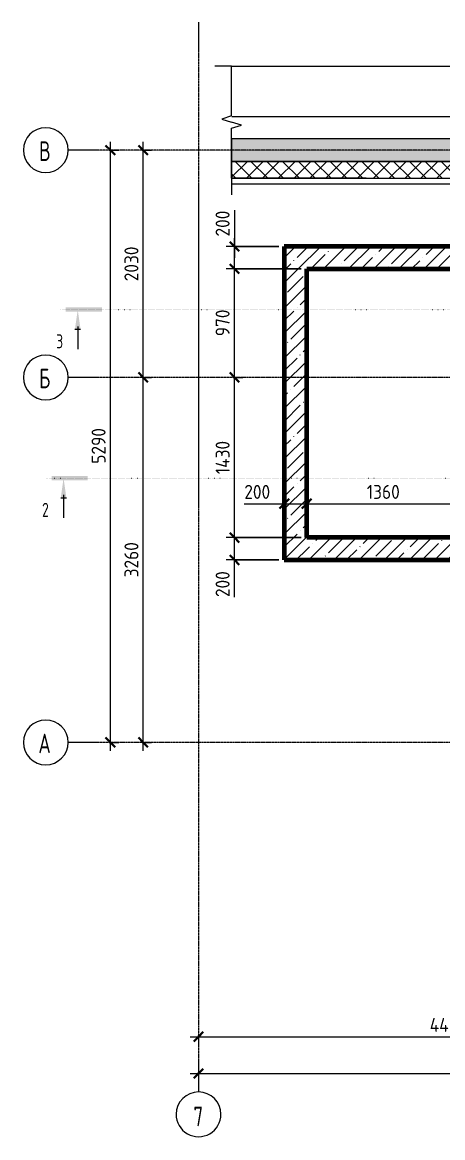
# Model space of a CAD drawing. Header units: millimetres. Extents: x 25978 to 116586, y -2270 to 13021.
# Drawn here: x 92832 to 96581, y 2719 to 12682 of the extents above; entities that cross this region are included whole.
import ezdxf

# ---------------------------------------------------------------- set-up
doc = ezdxf.new("R2010")
doc.units = ezdxf.units.MM
for name, pattern in [('01 Штриховая _4 мм_', [6, 3.5, -2.5]), ('02 Штрихпунктирная _20 мм_', [25, 20, -2.5, 0, -2.5]), ('04 Пунктир 10мм', [10, 0, -10])]:
    doc.linetypes.add(name, pattern=pattern)
for name, color, linetype, lineweight in [('AA_Dim', 7, 'Continuous', 9), ('AA_Dim-50', 7, 'Continuous', 9), ('AA_Linii', 7, 'Continuous', 9), ('AA_Oformlenie', 7, 'Continuous', 9), ('AA_Razrez', 7, 'Continuous', 9), ('AA_Vinoska', 7, 'Continuous', 9), ('AF_Perekritie', 7, 'Continuous', 20), ('AF_Perekritie_Опалубка', 253, 'Continuous', 20), ('AF_Stena', 7, '01 Штриховая _4 мм_', 20), ('AF_Stena_Опалубка', 253, 'Continuous', 20), ('Оси', 7, 'Continuous', 9)]:
    doc.layers.add(name, color=color, linetype=linetype, lineweight=lineweight)
doc.styles.add('ISOCPEUR', font='isocpeur.TTF', dxfattribs={"width": 0.7, "height": 175})
doc.styles.add('ISOCPEUR_2', font='isocpeur.TTF', dxfattribs={"width": 0.9, "height": 125})
doc.styles.add('ISOCPEUR_3', font='isocpeur.TTF', dxfattribs={"width": 0.7, "height": 125})
doc.dimstyles.new('05_Округл_5мм__прозр_', dxfattribs={"dimscale": 304.8, "dimtxt": 125.344371, "dimasz": 0.278871, "dimexe": 0.246063, "dimexo": 0.164042, "dimgap": 0.016404, "dimtad": 1, "dimdec": 0, "dimrnd": 5, "dimdsep": 46, "dimtxsty": 'ISOCPEUR_2', "dimblk1": 'OBLIQUE', "dimblk2": 'OBLIQUE', "dimsah": 1, "dimcen": 0.09, "dimdle": 0.246063, "dimazin": 0, "dimtfac": 1, "dimtdec": 4, "dimtix": 1, "dimtmove": 0, "dimatfit": 3, "dimfxl": 1, "dimtvp": 1, "dimtolj": 1, "dimtzin": 0, "dimlwd": 18, "dimlwe": 18, "dimarcsym": 2})
doc.dimstyles.new('05_Округл_5мм__прозр__1', dxfattribs={"dimscale": 304.8, "dimtxt": 125.344371, "dimasz": 0.278871, "dimexe": 0.246063, "dimexo": 0.164042, "dimgap": 0.016404, "dimtad": 1, "dimdec": 0, "dimrnd": 5, "dimdsep": 46, "dimtxsty": 'ISOCPEUR_2', "dimblk1": 'OBLIQUE', "dimblk2": 'OBLIQUE', "dimsah": 1, "dimcen": 0.09, "dimdle": 0.246063, "dimazin": 0, "dimtfac": 1, "dimtdec": 4, "dimtix": 1, "dimtmove": 1, "dimatfit": 3, "dimfxl": 1, "dimtvp": 1, "dimtolj": 1, "dimtzin": 0, "dimlwd": 18, "dimlwe": 18, "dimarcsym": 2})
pattern_1 = [(45, (66853.87, 0), (-112.2532, 112.2532), []), (45, (66966.12, 0), (-112.2532, 112.2532), [198.438, -39.688, 1.676, -38.011])]

# ---------------------------------------------------------------- blocks, each defined once
blk = doc.blocks.new('011_ЛинияОбрыва _ЭлУзла_Линия_ - Тип 1-3710487-Схема расположения входа на отм_ -0_850 в осях 7-14_ А-В')
at = {"layer": 'AA_Oformlenie'}
for p, q in [((0, 0), (445, 0)), ((556.3, 0), (1000, 0))]:
    blk.add_line(p, q, dxfattribs=at)
blk = doc.blocks.new('011_ЛинияОбрыва _ЭлУзла_Линия_ - Тип 1-3710690-Схема расположения входа на отм_ -0_850 в осях 7-14_ А-В')
at = {"layer": 'AA_Oformlenie'}
blk.add_line((0, 0), (10745, 0), dxfattribs=at)
blk = doc.blocks.new('Ось сетки - d_4мм-2765513-Схема расположения входа на отм_ -0_850 в осях 7-14_ А-В')
at = {"layer": 'Оси'}
for start, end in [(360, 180), (360, 180), (180, 360), (180, 360)]:
    blk.add_arc((0, 0), 4, start, end, dxfattribs=at)
blk = doc.blocks.new('Разрез - Номер узла_ спереди-394134-Схема расположения входа на отм_ -0_850 в осях 7-14_ А-В')
at = {"layer": 'AA_Razrez'}
for points in [[(7.33, 0.4), (7.33, -0.39), (0.87, -0.39), (0.87, 0.4)], [(3.5, -3.53), (2.5, -3.53), (3, 0)]]:
    blk.add_hatch(color=256, dxfattribs=at).paths.add_polyline_path(points)
for p, q in [((2.5, -3.53), (3.5, -3.53)), ((3, -3), (3, -7.1))]:
    blk.add_line(p, q, dxfattribs=at)
blk = doc.blocks.new('DIMBLOCK103-Схема расположения входа на отм_ -0_850 в осях 7-14_ А-В')
at = {"layer": 'AA_Dim-50', "lineweight": 30}
for p, q in [((93910.5, 9510), (93868, 9552.5)), ((93910.5, 9510), (93953, 9467.5)), ((93910.5, 6250), (93868, 6292.5)), ((93910.5, 6250), (93953, 6207.5))]:
    blk.add_line(p, q, dxfattribs=at)
at = {"layer": 'AA_Dim-50', "lineweight": 18}
for p, q in [((93900.4, 9510), (93985.5, 9510)), ((93910.5, 9510), (93900.4, 9510)), ((93910.5, 6175), (93910.5, 9510)), ((93900.4, 6250), (93985.5, 6250)), ((93910.5, 6250), (93900.4, 6250))]:
    blk.add_line(p, q, dxfattribs=at)
at = {"layer": 'AA_Dim-50', "color": 0, "lineweight": 18, "insert": (93742.7, 7723.9), "char_height": 125, "width": 374.614, "attachment_point": 1, "rotation": 90, "line_spacing_factor": 1.135194, "style": 'ISOCPEUR_2'}
blk.add_mtext('3260', dxfattribs=at)
blk = doc.blocks.new('_Oblique')
at = {"color": 0, "linetype": 'ByBlock', "lineweight": -2}
blk.add_line((-0.5, -0.5), (0.5, 0.5), dxfattribs=at)
blk = doc.blocks.new('DIMBLOCK104-Схема расположения входа на отм_ -0_850 в осях 7-14_ А-В')
at = {"layer": 'AA_Dim-50', "lineweight": 30}
for p, q in [((93910.5, 11540), (93868, 11582.5)), ((93910.5, 11540), (93953, 11497.5)), ((93910.5, 9510), (93868, 9552.5)), ((93910.5, 9510), (93953, 9467.5))]:
    blk.add_line(p, q, dxfattribs=at)
at = {"layer": 'AA_Dim-50', "lineweight": 18}
for p, q in [((93910.5, 9510), (93910.5, 11615)), ((93900.4, 11540), (93985.5, 11540)), ((93910.5, 11540), (93900.4, 11540)), ((93900.4, 9510), (93985.5, 9510)), ((93910.5, 9510), (93900.4, 9510))]:
    blk.add_line(p, q, dxfattribs=at)
at = {"layer": 'AA_Dim-50', "color": 0, "lineweight": 18, "insert": (93742.7, 10368.9), "char_height": 125, "width": 374.614, "attachment_point": 1, "rotation": 90, "line_spacing_factor": 1.135194, "style": 'ISOCPEUR_2'}
blk.add_mtext('2030', dxfattribs=at)
blk = doc.blocks.new('DIMBLOCK105-Схема расположения входа на отм_ -0_850 в осях 7-14_ А-В')
at = {"layer": 'AA_Dim-50', "lineweight": 30}
for p, q in [((93617.7, 11540), (93575.2, 11582.5)), ((93617.7, 11540), (93660.2, 11497.5)), ((93617.7, 6250), (93575.2, 6292.5)), ((93617.7, 6250), (93660.2, 6207.5))]:
    blk.add_line(p, q, dxfattribs=at)
at = {"layer": 'AA_Dim-50', "lineweight": 18}
for p, q in [((93617.7, 6175), (93617.7, 11615)), ((93607.6, 11540), (93692.7, 11540)), ((93617.7, 11540), (93607.6, 11540)), ((93607.6, 6250), (93692.7, 6250)), ((93617.7, 6250), (93607.6, 6250))]:
    blk.add_line(p, q, dxfattribs=at)
at = {"layer": 'AA_Dim-50', "color": 0, "lineweight": 18, "insert": (93449.8, 8738.9), "char_height": 125, "width": 374.614, "attachment_point": 1, "rotation": 90, "line_spacing_factor": 1.135194, "style": 'ISOCPEUR_2'}
blk.add_mtext('5290', dxfattribs=at)
blk = doc.blocks.new('DIMBLOCK106-Схема расположения входа на отм_ -0_850 в осях 7-14_ А-В')
at = {"layer": 'AA_Dim-50', "lineweight": 18}
for p, q in [((94328.9, 3621.1), (98858.9, 3621.1)), ((94403.9, 3631.3), (94403.9, 3546.1)), ((94403.9, 3621.1), (94403.9, 3631.3)), ((98858.9, 3631.3), (98858.9, 3546.1)), ((98858.9, 3621.1), (98858.9, 3631.3))]:
    blk.add_line(p, q, dxfattribs=at)
at = {"layer": 'AA_Dim-50', "lineweight": 30}
for p, q in [((94403.9, 3621.1), (94361.4, 3578.6)), ((94403.9, 3621.1), (94446.4, 3663.6)), ((98858.9, 3621.1), (98816.4, 3578.6)), ((98858.9, 3621.1), (98901.4, 3663.6))]:
    blk.add_line(p, q, dxfattribs=at)
at = {"layer": 'AA_Dim-50', "color": 0, "lineweight": 18, "insert": (96465.9, 3789), "char_height": 125, "width": 397.318, "attachment_point": 1, "line_spacing_factor": 1.135194, "style": 'ISOCPEUR_2'}
blk.add_mtext('4455', dxfattribs=at)
blk = doc.blocks.new('DIMBLOCK109-Схема расположения входа на отм_ -0_850 в осях 7-14_ А-В')
at = {"layer": 'AA_Dim-50', "lineweight": 18}
for p, q in [((94328.9, 3293.2), (116043.9, 3293.2)), ((94403.9, 3303.3), (94403.9, 3218.2)), ((94403.9, 3293.2), (94403.9, 3303.3)), ((115968.9, 3303.3), (115968.9, 3218.2)), ((115968.9, 3293.2), (115968.9, 3303.3))]:
    blk.add_line(p, q, dxfattribs=at)
at = {"layer": 'AA_Dim-50', "lineweight": 30}
for p, q in [((94403.9, 3293.2), (94361.4, 3250.7)), ((94403.9, 3293.2), (94446.4, 3335.7)), ((115968.9, 3293.2), (115926.4, 3250.7)), ((115968.9, 3293.2), (116011.4, 3335.7))]:
    blk.add_line(p, q, dxfattribs=at)
at = {"layer": 'AA_Dim-50', "color": 0, "lineweight": 18, "insert": (105003.1, 3461.1), "char_height": 125, "width": 439.888, "attachment_point": 1, "line_spacing_factor": 1.135194, "style": 'ISOCPEUR_2'}
blk.add_mtext('21565', dxfattribs=at)
blk = doc.blocks.new('DIMBLOCK114-Схема расположения входа на отм_ -0_850 в осях 7-14_ А-В')
at = {"layer": 'AA_Dim-50', "lineweight": 18}
for p, q in [((94811.7, 8382), (95095.8, 8382)), ((95093.9, 8382), (95368.9, 8382)), ((95095.8, 8382), (95268.9, 8382)), ((95168.9, 8392.1), (95168.9, 8307)), ((95168.9, 8382), (95168.9, 8392.1)), ((95368.9, 8392.1), (95368.9, 8307)), ((95368.9, 8382), (95368.9, 8392.1))]:
    blk.add_line(p, q, dxfattribs=at)
at = {"layer": 'AA_Dim-50', "lineweight": 30}
for p, q in [((95168.9, 8382), (95126.4, 8339.5)), ((95168.9, 8382), (95211.4, 8424.5)), ((95368.9, 8382), (95326.4, 8339.5)), ((95368.9, 8382), (95411.4, 8424.5))]:
    blk.add_line(p, q, dxfattribs=at)
at = {"layer": 'AA_Dim-50', "color": 0, "lineweight": 18, "insert": (94811.7, 8549.8), "char_height": 125, "width": 280.961, "attachment_point": 1, "line_spacing_factor": 1.135194, "style": 'ISOCPEUR_2'}
blk.add_mtext('200', dxfattribs=at)
blk = doc.blocks.new('DIMBLOCK115-Схема расположения входа на отм_ -0_850 в осях 7-14_ А-В')
at = {"layer": 'AA_Dim-50', "lineweight": 30}
for p, q in [((95368.9, 8382), (95326.4, 8339.5)), ((95368.9, 8382), (95411.4, 8424.5)), ((96728.9, 8382), (96686.4, 8339.5)), ((96728.9, 8382), (96771.4, 8424.5))]:
    blk.add_line(p, q, dxfattribs=at)
at = {"layer": 'AA_Dim-50', "lineweight": 18}
for p, q in [((95368.9, 8392.1), (95368.9, 8307)), ((95368.9, 8382), (95368.9, 8392.1)), ((95368.9, 8382), (96728.9, 8382)), ((96728.9, 8392.1), (96728.9, 8307)), ((96728.9, 8382), (96728.9, 8392.1))]:
    blk.add_line(p, q, dxfattribs=at)
at = {"layer": 'AA_Dim-50', "color": 0, "lineweight": 18, "insert": (95904.7, 8549.8), "char_height": 125, "width": 346.234, "attachment_point": 1, "line_spacing_factor": 1.135194, "style": 'ISOCPEUR_2'}
blk.add_mtext('1360', dxfattribs=at)
blk = doc.blocks.new('DIMBLOCK120-Схема расположения входа на отм_ -0_850 в осях 7-14_ А-В')
at = {"layer": 'AA_Dim-50', "lineweight": 18}
for p, q in [((95318.9, 8079.3), (94649, 8079.3)), ((94724, 7804.3), (94724, 8079.3)), ((94724, 8079.3), (95318.9, 8079.3)), ((94724, 7832.2), (94724, 7979.3)), ((95118.9, 7879.3), (94649, 7879.3)), ((94724, 7879.3), (95118.9, 7879.3)), ((94724, 7548), (94724, 7832.2))]:
    blk.add_line(p, q, dxfattribs=at)
at = {"layer": 'AA_Dim-50', "lineweight": 30}
for p, q in [((94724, 8079.3), (94681.5, 8121.8)), ((94724, 8079.3), (94766.5, 8036.8)), ((94724, 7879.3), (94681.5, 7921.8)), ((94724, 7879.3), (94766.5, 7836.8))]:
    blk.add_line(p, q, dxfattribs=at)
at = {"layer": 'AA_Dim-50', "color": 0, "lineweight": 18, "insert": (94556.1, 7548), "char_height": 125, "width": 280.961, "attachment_point": 1, "rotation": 90, "line_spacing_factor": 1.135194, "style": 'ISOCPEUR_2'}
blk.add_mtext('200', dxfattribs=at)
blk = doc.blocks.new('DIMBLOCK121-Схема расположения входа на отм_ -0_850 в осях 7-14_ А-В')
at = {"layer": 'AA_Dim-50', "lineweight": 30}
for p, q in [((94724, 9510), (94681.5, 9552.5)), ((94724, 9510), (94766.5, 9467.5)), ((94724, 8079.3), (94681.5, 8121.8)), ((94724, 8079.3), (94766.5, 8036.8))]:
    blk.add_line(p, q, dxfattribs=at)
at = {"layer": 'AA_Dim-50', "lineweight": 18}
for p, q in [((94713.9, 9510), (94799, 9510)), ((94724, 9510), (94713.9, 9510)), ((94724, 8079.3), (94724, 9510)), ((95318.9, 8079.3), (94649, 8079.3)), ((94724, 8079.3), (95318.9, 8079.3))]:
    blk.add_line(p, q, dxfattribs=at)
at = {"layer": 'AA_Dim-50', "color": 0, "lineweight": 18, "insert": (94556.1, 8645.7), "char_height": 125, "width": 357.586, "attachment_point": 1, "rotation": 90, "line_spacing_factor": 1.135194, "style": 'ISOCPEUR_2'}
blk.add_mtext('1430', dxfattribs=at)
blk = doc.blocks.new('DIMBLOCK122-Схема расположения входа на отм_ -0_850 в осях 7-14_ А-В')
at = {"layer": 'AA_Dim-50', "lineweight": 18}
for p, q in [((95318.9, 10479.3), (94649, 10479.3)), ((94724, 9510), (94724, 10479.3)), ((94724, 10479.3), (95318.9, 10479.3)), ((94713.9, 9510), (94799, 9510)), ((94724, 9510), (94713.9, 9510))]:
    blk.add_line(p, q, dxfattribs=at)
at = {"layer": 'AA_Dim-50', "lineweight": 30}
for p, q in [((94724, 10479.3), (94681.5, 10521.8)), ((94724, 10479.3), (94766.5, 10436.8)), ((94724, 9510), (94681.5, 9552.5)), ((94724, 9510), (94766.5, 9467.5))]:
    blk.add_line(p, q, dxfattribs=at)
at = {"layer": 'AA_Dim-50', "color": 0, "lineweight": 18, "insert": (94556.1, 9877.6), "char_height": 125, "width": 280.961, "attachment_point": 1, "rotation": 90, "line_spacing_factor": 1.135194, "style": 'ISOCPEUR_2'}
blk.add_mtext('970', dxfattribs=at)
blk = doc.blocks.new('DIMBLOCK123-Схема расположения входа на отм_ -0_850 в осях 7-14_ А-В')
at = {"layer": 'AA_Dim-50', "lineweight": 18}
for p, q in [((94724, 11003), (94724, 10718.8)), ((95118.9, 10679.3), (94649, 10679.3)), ((94724, 10479.3), (94724, 10754.3)), ((94724, 10718.8), (94724, 10579.3)), ((94724, 10679.3), (95118.9, 10679.3)), ((95318.9, 10479.3), (94649, 10479.3)), ((94724, 10479.3), (95318.9, 10479.3))]:
    blk.add_line(p, q, dxfattribs=at)
at = {"layer": 'AA_Dim-50', "lineweight": 30}
for p, q in [((94724, 10679.3), (94681.5, 10721.8)), ((94724, 10679.3), (94766.5, 10636.8)), ((94724, 10479.3), (94681.5, 10521.8)), ((94724, 10479.3), (94766.5, 10436.8))]:
    blk.add_line(p, q, dxfattribs=at)
at = {"layer": 'AA_Dim-50', "color": 0, "lineweight": 18, "insert": (94556.1, 10768.8), "char_height": 125, "width": 280.961, "attachment_point": 1, "rotation": 90, "line_spacing_factor": 1.135194, "style": 'ISOCPEUR_2'}
blk.add_mtext('200', dxfattribs=at)

msp = doc.modelspace()

# ---------------------------------------------------------------- hatches: boundary and pattern name
at = {"layer": 'AA_Oformlenie'}
h = msp.add_hatch(dxfattribs=at)
h.set_pattern_fill('FP_1', color=256, style=0, pattern_type=2)
h.set_pattern_definition([(45, (66853.87, 0), (-157.1545, 157.1545), []), (45, (67011.03, 0), (-157.1545, 157.1545), [277.813, -55.563, 1.676, -53.886])])
h.paths.add_polyline_path([(116298.933, 11440), (116298.933, 11640), (94698.933, 11640), (94698.933, 11440), (114677.1244, 11440)])
h = msp.add_hatch(dxfattribs=at)
h.set_pattern_fill('FP_2', color=256, style=0, pattern_type=2)
h.set_pattern_definition([(45, (66853.87, 0), (-70.71068, 70.71068), []), (135, (66853.87, 0), (-70.71068, -70.71068), [])])
h.paths.add_polyline_path([(114677.1244, 11290), (116298.933, 11290), (116298.933, 11440), (112505.8362, 11440), (112505.8362, 11290)])
h.paths.add_polyline_path([(102752.0298, 11290), (102752.0298, 11440), (94698.933, 11440), (94698.933, 11290), (99775.9923, 11290)])
at = {"layer": 'AF_Stena', "linetype": 'Continuous', "lineweight": 9}
h = msp.add_hatch(dxfattribs=at)
h.set_pattern_fill('FP_19', color=256, style=0, pattern_type=2)
h.set_pattern_definition(pattern_1)
h.paths.add_polyline_path([(100221.7599, 10479.3351), (100209.4848, 10579.2569), (100198.5576, 10679.3351), (95168.933, 10679.3351), (95168.933, 10479.3351), (100020.1291, 10479.3351)])
h = msp.add_hatch(dxfattribs=at)
h.set_pattern_fill('FP_19', color=256, style=0, pattern_type=2)
h.set_pattern_definition(pattern_1)
h.paths.add_polyline_path([(95368.933, 7879.3351), (95368.933, 10479.3351), (95168.933, 10479.3351), (95168.933, 7879.3351)])
h = msp.add_hatch(dxfattribs=at)
h.set_pattern_fill('FP_19', color=256, style=0, pattern_type=2)
h.set_pattern_definition(pattern_1)
h.paths.add_polyline_path([(98648.933, 7879.3351), (98648.933, 8079.3351), (95368.933, 8079.3351), (95368.933, 7879.3351)])

# ---------------------------------------------------------------- linework, layer by layer
at = {"layer": 'AA_Linii', "lineweight": 20}
for p, q in [((94700.665, 11840), (116297.2009, 11840)), ((95898.933, 11640), (94698.933, 11640)), ((95898.933, 11290), (94698.933, 11290)), ((94403.933, 11240), (94403.933, 8344.0403)), ((94700.665, 11240), (102753.8243, 11240))]:
    msp.add_line(p, q, dxfattribs=at)
at = {"layer": 'AA_Linii'}
for p, q in [((116298.933, 11640), (94698.933, 11640)), ((94698.933, 11640), (94698.933, 11440)), ((94698.933, 11440), (116298.933, 11440)), ((102752.0298, 11440), (94698.933, 11440)), ((94698.933, 11440), (94698.933, 11290)), ((94698.933, 11290), (102752.0298, 11290))]:
    msp.add_line(p, q, dxfattribs=at)
at = {"layer": 'AA_Razrez', "linetype": '04 Пунктир 10мм'}
for p, q in [((93176.3116, 10116.0406), (104076.8877, 10116.0406)), ((93049.84, 8610.743), (99602.8701, 8610.743))]:
    msp.add_line(p, q, dxfattribs=at)
at = {"layer": 'AA_Vinoska'}
for p, q in [((94698.933, 12290), (94548.933, 12290)), ((94698.933, 11846.3087), (94612.2829, 11818.1543)), ((94612.2829, 11818.1543), (94698.933, 11790)), ((94785.5355, 11762.5), (94698.933, 11790)), ((94698.933, 11735), (94785.5355, 11762.5)), ((94698.933, 11290), (94698.933, 11140))]:
    msp.add_line(p, q, dxfattribs=at)
at = {"layer": 'AF_Perekritie', "linetype": '01 Штриховая _4 мм_'}
msp.add_line((95170.562, 10679.3351), (95170.562, 7879.3351), dxfattribs=at)
at = {"layer": 'AF_Perekritie_Опалубка', "lineweight": 35}
for p, q in [((95170.562, 10679.3351), (99955.562, 10679.3351)), ((95190.562, 7879.3351), (95170.562, 7879.3351)), ((95368.8834, 7879.3351), (95190.562, 7879.3351)), ((95368.933, 7879.3351), (98648.933, 7879.3351))]:
    msp.add_line(p, q, dxfattribs=at)
at = {"layer": 'AF_Stena_Опалубка', "lineweight": 60}
for p, q in [((99997.5398, 10679.3351), (95168.933, 10679.3351)), ((95168.933, 10679.3351), (95168.933, 10479.3351)), ((95168.933, 10479.3351), (95168.933, 7879.3351)), ((95368.933, 10479.3351), (100020.1291, 10479.3351)), ((95368.933, 8079.3351), (95368.933, 10479.3351)), ((96728.933, 8079.3351), (95368.933, 8079.3351)), ((95168.933, 7879.3351), (95368.933, 7879.3351)), ((95368.933, 7879.3351), (98648.933, 7879.3351))]:
    msp.add_line(p, q, dxfattribs=at)
at = {"layer": 'Оси'}
for p, q in [((94403.933, 12681.8629), (94403.933, 12431.8629)), ((93491.1672, 11540), (93241.1672, 11540)), ((93491.1672, 9510), (93241.1672, 9510)), ((93491.1672, 6250), (93241.1672, 6250)), ((94403.933, 3378.1675), (94403.933, 3128.1675))]:
    msp.add_line(p, q, dxfattribs=at)
at = {"layer": 'Оси', "linetype": '02 Штрихпунктирная _20 мм_'}
for p, q in [((94403.933, 12431.8629), (94403.933, 3378.1675)), ((116336.346, 11540), (93491.1672, 11540)), ((116336.346, 9510), (93491.1672, 9510)), ((116336.346, 6250), (93491.1672, 6250))]:
    msp.add_line(p, q, dxfattribs=at)

# ---------------------------------------------------------------- block references
at = {"layer": 'AA_Oformlenie', "rotation": 89.99999999999974}
msp.add_blockref('011_ЛинияОбрыва _ЭлУзла_Линия_ - Тип 1-3710487-Схема расположения входа на отм_ -0_850 в осях 7-14_ А-В', (94698.933, 11290), dxfattribs=at)
at = {"layer": 'AA_Oformlenie'}
msp.add_blockref('011_ЛинияОбрыва _ЭлУзла_Линия_ - Тип 1-3710690-Схема расположения входа на отм_ -0_850 в осях 7-14_ А-В', (94698.933, 12290), dxfattribs=at)
at = {"layer": 'AA_Razrez', "xscale": 49.99999999999998, "yscale": 49.99999999999998, "zscale": 49.99999999999998}
for p in [(93176.3116, 10116.0406), (93049.84, 8610.743)]:
    msp.add_blockref('Разрез - Номер узла_ спереди-394134-Схема расположения входа на отм_ -0_850 в осях 7-14_ А-В', p, dxfattribs=at)
at = {"layer": 'Оси', "xscale": 49.99999999999998, "yscale": 49.99999999999998, "zscale": 49.99999999999998}
for p, rotation in [((93041.1672, 11540), 89.9999999999998), ((93041.1672, 9510), 89.9999999999998), ((93041.1672, 6250), 89.9999999999998), ((94403.933, 2928.1675), 180)]:
    msp.add_blockref('Ось сетки - d_4мм-2765513-Схема расположения входа на отм_ -0_850 в осях 7-14_ А-В', p, dxfattribs=dict(at, rotation=rotation))

# ---------------------------------------------------------------- texts
at = {"layer": 'AA_Razrez', "char_height": 125, "width": 75.759469, "attachment_point": 1, "style": 'ISOCPEUR_3'}
for s, insert in [('\\fISOCPEUR|b0|i0|c204|p34|;\\W.7;3', (93134.6903, 9894.8565)), ('\\fISOCPEUR|b0|i0|c204|p34|;\\W.7;2', (93008.2188, 8389.5588))]:
    msp.add_mtext(s, dxfattribs=dict(at, insert=insert))
at = {"layer": 'Оси', "char_height": 175, "attachment_point": 1, "style": 'ISOCPEUR'}
for s, insert, width in [('\\fISOCPEUR|b0|i0|c204|p34|;\\W.7;В', (92981.4286, 11618.5763), 120.653969), ('\\fISOCPEUR|b0|i0|c204|p34|;\\W.7;Б', (92981.4286, 9588.5763), 120.653969), ('\\fISOCPEUR|b0|i0|c204|p34|;\\W.7;А', (92975.6536, 6328.5763), 134.6835), ('\\fISOCPEUR|b0|i0|c204|p34|;\\W.7;7', (94358.6733, 2996.7706), 103.818531)]:
    msp.add_mtext(s, dxfattribs=dict(at, insert=insert, width=width))

# ---------------------------------------------------------------- dimensions: what is measured, and where the dimension line sits
at = {"layer": 'AA_Dim', "lineweight": 18}
for base, p1, p2, override, picture, middle in [((93617.6564, 11540), (93557.5524, 6250), (93557.5524, 11540), {"dimpost": '<>', "dimfxl": 5290}, 'DIMBLOCK105-Схема расположения входа на отм_ -0_850 в осях 7-14_ А-В', (93550.1564, 8895)), ((93910.493, 11540), (93850.3889, 9510), (93850.3889, 11540), {"dimpost": '<>', "dimfxl": 2030}, 'DIMBLOCK104-Схема расположения входа на отм_ -0_850 в осях 7-14_ А-В', (93842.993, 10525)), ((94723.9582, 10479.3351), (94663.8542, 9510), (95368.933, 10479.3351), {"dimpost": '<>', "dimfxl": 1198.643657}, 'DIMBLOCK122-Схема расположения входа на отм_ -0_850 в осях 7-14_ А-В', (94656.4582, 9994.6675)), ((93910.493, 9510), (93850.3889, 6250), (93850.3889, 9510), {"dimpost": '<>', "dimfxl": 3260}, 'DIMBLOCK103-Схема расположения входа на отм_ -0_850 в осях 7-14_ А-В', (93842.993, 7880)), ((94723.9582, 9510), (95368.933, 8079.3351), (94663.8542, 9510), {"dimpost": '<>', "dimfxl": 1594.972822}, 'DIMBLOCK121-Схема расположения входа на отм_ -0_850 в осях 7-14_ А-В', (94656.4582, 8794.6675))]:
    dim = msp.add_linear_dim(base=base, p1=p1, p2=p2, angle=90, dimstyle='05_Округл_5мм__прозр_', override=override, dxfattribs=at)
    dim.commit()
    dim.dimension.update_dxf_attribs({"geometry": picture, "text_midpoint": middle})
for base, p1, p2, picture, middle in [((94723.9582, 10679.3351), (95368.933, 10479.3351), (95168.933, 10679.3351), 'DIMBLOCK123-Схема расположения входа на отм_ -0_850 в осях 7-14_ А-В', (94639.4518, 10909.3065)), ((94723.9582, 8079.3351), (95168.933, 7879.3351), (95368.933, 8079.3351), 'DIMBLOCK120-Схема расположения входа на отм_ -0_850 в осях 7-14_ А-В', (94639.4518, 7688.5153))]:
    dim = msp.add_linear_dim(base=base, p1=p1, p2=p2, angle=90, dimstyle='05_Округл_5мм__прозр__1', override={"dimpost": '<>', "dimfxl": 282.842712}, dxfattribs=at)
    dim.commit()
    dim.dimension.update_dxf_attribs({"geometry": picture, "text_midpoint": middle, "dimtype": 160, "text_rotation": 90})
dim = msp.add_linear_dim(base=(95368.933, 8381.9962), p1=(95168.933, 8442.1003), p2=(95368.933, 8442.1003), dimstyle='05_Округл_5мм__прозр__1', override={"dimpost": '<>', "dimfxl": 200}, dxfattribs=at)
dim.commit()
dim.dimension.update_dxf_attribs({"geometry": 'DIMBLOCK114-Схема расположения входа на отм_ -0_850 в осях 7-14_ А-В', "text_midpoint": (94952.1521, 8466.5027), "dimtype": 160})
for base, p1, p2, override, picture, middle in [((96728.933, 8381.9962), (95368.933, 8442.1003), (96728.933, 8442.1003), {"dimpost": '<>', "dimfxl": 1360}, 'DIMBLOCK115-Схема расположения входа на отм_ -0_850 в осях 7-14_ А-В', (96048.933, 8449.4962)), ((98858.933, 3621.1483), (94403.933, 3681.2523), (98858.933, 3681.2523), {"dimpost": '<>', "dimfxl": 4455}, 'DIMBLOCK106-Схема расположения входа на отм_ -0_850 в осях 7-14_ А-В', (96631.433, 3688.6483)), ((115968.933, 3293.2367), (94403.933, 3353.3408), (115968.933, 3353.3408), {"dimpost": '<>', "dimfxl": 21565}, 'DIMBLOCK109-Схема расположения входа на отм_ -0_850 в осях 7-14_ А-В', (105186.433, 3360.7367))]:
    dim = msp.add_linear_dim(base=base, p1=p1, p2=p2, dimstyle='05_Округл_5мм__прозр_', override=override, dxfattribs=at)
    dim.commit()
    dim.dimension.update_dxf_attribs({"geometry": picture, "text_midpoint": middle})

doc.saveas('drawing.dxf')
